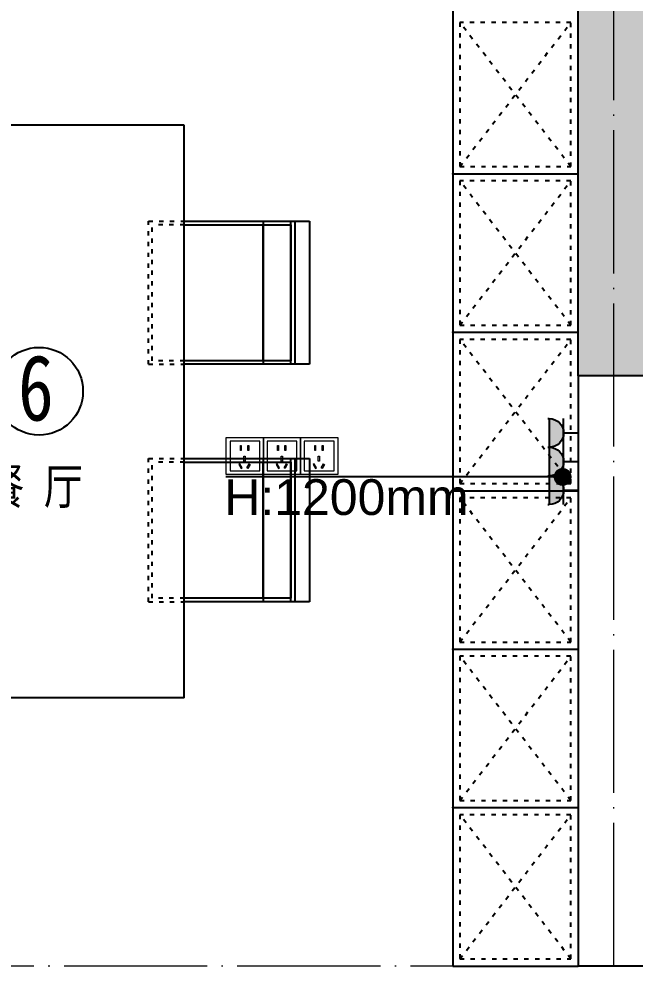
# Model space of a CAD drawing. Header units: inches. Extents: x 600 to 250244, y -404780 to 1000.
# Drawn here: x 109137 to 110858, y -280179 to -277531 of the extents above; entities that cross this region are included whole.
import ezdxf

# ---------------------------------------------------------------- set-up
doc = ezdxf.new("R2010")
doc.units = ezdxf.units.IN
doc.header["$MEASUREMENT"] = 0
doc.linetypes.add('ACAD_ISO03W100', pattern=[30, 12, -18])
doc.linetypes.add('DOTE', pattern=[2.42, 2, -0.2, 0.02, -0.2])
doc.layers.add('0000插座', color=1, linetype='Continuous', lineweight=25)
doc.layers.add('0000照明', color=241, linetype='Continuous', lineweight=25)
for name, color, linetype in [('D-ARCHI', 250, 'Continuous'), ('EVH 立面填充', 8, 'Continuous'), ('IBS-182-原建筑非承重墙', 150, 'Continuous'), ('IBS-200-原建筑承重墙柱', 200, 'Continuous'), ('IDS-040-固定高家具', 40, 'Continuous'), ('IFF-51-活动家具', 51, 'Continuous'), ('房间编号', 50, 'Continuous')]:
    doc.layers.add(name, color=color, linetype=linetype)
doc.styles.add('ARI', font='SimSun.ttf', dxfattribs={"width": 0.8, "height": 200})
doc.styles.add('HBA-DIMT', font='ARCHS.SHX', dxfattribs={"width": 0.8})
doc.styles.add('MtXpl_Arial_Unicode_', font='ARIALUNI.ttf')
doc.styles.get("Standard").update_dxf_attribs({"font": 'arial.ttf'})
doc.styles.add('宋体', font='SimSun.ttf', dxfattribs={"width": 0.8})
doc.dimstyles.new('HBA_40', dxfattribs={"dimscale": 50, "dimtxt": 2.5, "dimasz": 0.1, "dimexe": 2, "dimexo": 2.5, "dimgap": 0.6, "dimtad": 1, "dimdec": 0, "dimrnd": 5, "dimzin": 0, "dimtxsty": 'HBA-DIMT', "dimblk": 'HBA_DIMENSION_TICK', "dimblk1": 'HBA_DIMENSION_TICK', "dimblk2": 'HBA_DIMENSION_TICK', "dimcen": 0.125, "dimclrd": 44, "dimclre": 44, "dimclrt": 2, "dimadec": 0, "dimazin": 0, "dimtfac": 1, "dimtdec": 0, "dimtix": 1, "dimtmove": 1, "dimatfit": 3, "dimldrblk": 'HBA_Leader_Dot', "dimfxl": 0, "dimtvp": 1, "dimtfill": 1, "dimtolj": 1, "dimtzin": 0, "dimarcsym": 0})

# ---------------------------------------------------------------- blocks, each defined once
blk = doc.blocks.new('_LINKPT1')
blk.add_line((0, 0), (0, 0))
blk = doc.blocks.new('M_X23')
for p, q in [((-0.5, 1.05), (-0.5, 1)), ((-0.5, 1), (0.5, 1)), ((0.5, 1.05), (0.5, 1)), ((0.5, 0.5), (-0.5, 0.5)), ((0, 0.5), (0, 0))]:
    blk.add_line(p, q)
blk.add_arc((0, 1), 0.5, 180, 0)
for points in [[(0.433, 0.75), (-0.433, 0.75), (0.5, 1), (-0.5, 1)], [(0.25, 0.567), (-0.25, 0.567), (0.433, 0.75), (-0.433, 0.75)], [(0, 0.5), (0, 0.5), (0.25, 0.567), (-0.25, 0.567)]]:
    blk.add_solid(points)
blk.add_blockref('_LINKPT1', (0.001, 0))
at = {"width": 0.8, "flags": 9}
blk.add_attdef('A', (0, 0), '', height=0.00002, dxfattribs=at)
blk = doc.blocks.new('HBA_DIMENSION_TICK')
at = {"color": 0, "linetype": 'ByBlock'}
for p, q in [((-10, 0), (0, 0)), ((0, 0), (10, 0))]:
    blk.add_line(p, q, dxfattribs=at)
at = {"color": 50, "linetype": 'ByBlock'}
blk.add_solid([(-10, -7), (-7, -10), (7, 10), (10, 7)], dxfattribs=at)
blk = doc.blocks.new('HBA_Leader_Dot')
at = {"color": 0, "linetype": 'ByBlock'}
blk.add_line((-5, 0), (-10, 0), dxfattribs=at)
at = {"color": 0, "linetype": 'ByBlock', "const_width": 5}
blk.add_lwpolyline([(-2.5, 0, 1), (2.5, 0, 1)], format="xyb", close=True, dxfattribs=at)
blk = doc.blocks.new('h46jtr')
at = {"lineweight": 0}
for points in [[(4759.4, 50.76), (4763.7, 50.76), (4763.7, 46.46), (4759.4, 46.46)], [(4763.27, 50.33), (4759.83, 50.33), (4759.83, 46.89), (4763.27, 46.89)], [(4761.03, 49.83), (4761.14, 49.83), (4761.14, 49.26), (4761.03, 49.26)], [(4761.88, 49.83), (4762, 49.83), (4762, 49.26), (4761.88, 49.26)], [(4761.44, 48.58), (4761.59, 48.58), (4761.59, 48), (4761.44, 48)], [(4760.98, 47.68), (4760.86, 47.61), (4761.13, 47.16), (4761.24, 47.22)], [(4762.05, 47.68), (4762.16, 47.61), (4761.9, 47.16), (4761.79, 47.22)]]:
    blk.add_lwpolyline(points, close=True, dxfattribs=at)

msp = doc.modelspace()

# ---------------------------------------------------------------- hatches: boundary and pattern name
at = {"layer": 'EVH 立面填充'}
h = msp.add_hatch(color=256, dxfattribs=at)
h.dxf.hatch_style = 1
h.paths.add_polyline_path([(110698.7, -277078.6), (110698.7, -278528.6), (110918.7, -278528.6), (110918.7, -276838.6), (110488.7, -276838.6), (110488.7, -277078.6)])

# ---------------------------------------------------------------- linework, layer by layer
for p in [(110348.7, -277964.3), (110348.7, -278407.2), (110348.7, -278850), (110348.7, -279292.9), (110348.7, -279735.8)]:
    msp.add_point(p)
at = {"layer": 'D-ARCHI', "color": 251, "linetype": 'DOTE', "lineweight": 5, "ltscale": 200}
for p, q in [((110798.7, -280178.6), (110798.7, -272638.4)), ((116438.7, -280178.6), (96111.4, -280178.6))]:
    msp.add_line(p, q, dxfattribs=at)
at = {"layer": 'IBS-182-原建筑非承重墙'}
for p in [(110698.7, -278528.6), (111018.7, -280178.6)]:
    msp.add_line(p, (110698.7, -280178.6), dxfattribs=at)
at = {"layer": 'IBS-200-原建筑承重墙柱', "ltscale": 0.02}
for p, q in [((110698.7, -278528.6), (110698.7, -277078.6)), ((110918.7, -278528.6), (110698.7, -278528.6))]:
    msp.add_line(p, q, dxfattribs=at)
at = {"layer": 'IDS-040-固定高家具'}
for p, q in [((110348.7, -277078.6), (110348.7, -280178.6)), ((110348.7, -277964.3), (110698.7, -277964.3)), ((110348.7, -278407.2), (110698.7, -278407.2)), ((110348.7, -278850), (110698.7, -278850)), ((110348.7, -279292.9), (110698.7, -279292.9)), ((110348.7, -279735.8), (110698.7, -279735.8)), ((110348.7, -280178.6), (110698.7, -280178.6))]:
    msp.add_line(p, q, dxfattribs=at)
at = {"layer": 'IDS-040-固定高家具', "linetype": 'ACAD_ISO03W100'}
for p, q in [((110368.7, -277944.3), (110678.7, -277541.5)), ((110678.7, -277944.3), (110368.7, -277541.5)), ((110368.7, -278387.2), (110678.7, -277984.3)), ((110678.7, -278387.2), (110368.7, -277984.3)), ((110368.7, -278830), (110678.7, -278427.2)), ((110678.7, -278830), (110368.7, -278427.2)), ((110368.7, -279272.9), (110678.7, -278870)), ((110678.7, -279272.9), (110368.7, -278870)), ((110368.7, -279715.8), (110678.7, -279312.9)), ((110678.7, -279715.8), (110368.7, -279312.9)), ((110368.7, -280158.6), (110678.7, -279755.8)), ((110678.7, -280158.6), (110368.7, -279755.8))]:
    msp.add_line(p, q, dxfattribs=at)
for points in [[(110368.7, -277944.3), (110678.7, -277944.3), (110678.7, -277541.5), (110368.7, -277541.5)], [(110368.7, -278387.2), (110678.7, -278387.2), (110678.7, -277984.3), (110368.7, -277984.3)], [(110368.7, -278830), (110678.7, -278830), (110678.7, -278427.2), (110368.7, -278427.2)], [(110368.7, -279272.9), (110678.7, -279272.9), (110678.7, -278870), (110368.7, -278870)], [(110368.7, -279715.8), (110678.7, -279715.8), (110678.7, -279312.9), (110368.7, -279312.9)], [(110368.7, -280158.6), (110678.7, -280158.6), (110678.7, -279755.8), (110368.7, -279755.8)]]:
    msp.add_lwpolyline(points, close=True, dxfattribs=at)
at = {"layer": 'IFF-51-活动家具'}
for p, q in [((109598.7, -277828.6, 0), (108798.7, -277828.6, 0)), ((109598.7, -279428.6), (109598.7, -277828.6)), ((109598.7, -278096.8, 0), (109948.7, -278096.8, 0)), ((109598.7, -278106.8, 0), (109818.7, -278106.8, 0)), ((109818.7, -278096.8, 0), (109818.7, -278496.8, 0)), ((109818.7, -278106.8, 0), (109818.7, -278486.8, 0)), ((109818.7, -278486.8, 0), (109818.7, -278106.8, 0)), ((109818.7, -278106.8, 0), (109895.9, -278106.8, 0)), ((109895.9, -278496.8, 0), (109895.9, -278096.8, 0)), ((109895.9, -278106.8, 0), (109895.9, -278486.8, 0)), ((109908.7, -278496.8, 0), (109908.7, -278096.8, 0)), ((109908.7, -278096.8, 0), (109948.7, -278096.8, 0)), ((109948.7, -278096.8, 0), (109948.7, -278496.8, 0)), ((109818.7, -278486.8, 0), (109598.7, -278486.8, 0)), ((109948.7, -278496.8, 0), (109598.7, -278496.8, 0)), ((109895.9, -278486.8, 0), (109818.7, -278486.8, 0)), ((109948.7, -278496.8, 0), (109908.7, -278496.8, 0)), ((109598.7, -278760.4, 0), (109948.7, -278760.4, 0)), ((109598.7, -278770.4, 0), (109818.7, -278770.4, 0)), ((109818.7, -278760.4, 0), (109818.7, -279160.4, 0)), ((109818.7, -278770.4, 0), (109818.7, -279150.4, 0)), ((109818.7, -279150.4, 0), (109818.7, -278770.4, 0)), ((109818.7, -278770.4, 0), (109895.9, -278770.4, 0)), ((109895.9, -279160.4, 0), (109895.9, -278760.4, 0)), ((109895.9, -278770.4, 0), (109895.9, -279150.4, 0)), ((109908.7, -279160.4, 0), (109908.7, -278760.4, 0)), ((109908.7, -278760.4, 0), (109948.7, -278760.4, 0)), ((109948.7, -278760.4, 0), (109948.7, -279160.4, 0)), ((109818.7, -279150.4, 0), (109598.7, -279150.4, 0)), ((109948.7, -279160.4, 0), (109598.7, -279160.4, 0)), ((109895.9, -279150.4, 0), (109818.7, -279150.4, 0)), ((109948.7, -279160.4, 0), (109908.7, -279160.4, 0)), ((109598.7, -279428.6, 0), (108798.7, -279428.6, 0))]:
    msp.add_line(p, q, dxfattribs=at)
at = {"layer": 'IFF-51-活动家具', "linetype": 'ACAD_ISO03W100'}
for p, q in [((109498.7, -278496.8, 0), (109498.7, -278096.8, 0)), ((109498.7, -278096.8, 0), (109598.7, -278096.8, 0)), ((109508.7, -278486.8, 0), (109508.7, -278106.8, 0)), ((109598.7, -278106.8, 0), (109508.7, -278106.8, 0)), ((109498.7, -278496.8, 0), (109598.7, -278496.8, 0)), ((109598.7, -278486.8, 0), (109508.7, -278486.8, 0)), ((109498.7, -279160.4, 0), (109498.7, -278760.4, 0)), ((109498.7, -278760.4, 0), (109598.7, -278760.4, 0)), ((109508.7, -279150.4, 0), (109508.7, -278770.4, 0)), ((109598.7, -278770.4, 0), (109508.7, -278770.4, 0)), ((109498.7, -279160.4, 0), (109598.7, -279160.4, 0)), ((109598.7, -279150.4, 0), (109508.7, -279150.4, 0))]:
    msp.add_line(p, q, dxfattribs=at)
at = {"layer": '房间编号'}
msp.add_circle((109193.1, -278571.9), 122.5, dxfattribs=at)

# ---------------------------------------------------------------- block references
at = {"layer": '0000插座', "lineweight": 5, "xscale": -80.1239835984177, "yscale": 80.1239835984177, "zscale": 80.1239835984177, "rotation": 90}
for p in [(110698.7, -278688.5), (110698.7, -278768.6), (110698.7, -278848.7)]:
    msp.add_blockref('M_X23', p, dxfattribs=at)
at = {"layer": '0000插座', "color": 8, "lineweight": 5, "xscale": 24.14285714285714, "yscale": 24.14285714285714, "zscale": 24.14285714285714}
for p in [(-5189.5, -279926.5), (-5085.7, -279926.5), (-4981.9, -279926.5)]:
    msp.add_blockref('h46jtr', p, dxfattribs=at)

# ---------------------------------------------------------------- texts
at = {"layer": '0000插座', "insert": (109710.1, -278817.9), "char_height": 100, "width": 2800.572, "attachment_point": 1, "style": 'MtXpl_Arial_Unicode_'}
msp.add_mtext('H:1200mm', dxfattribs=at)
at = {"layer": '房间编号', "color": 8, "style": '宋体', "width": 0.8}
msp.add_text('餐 厅', height=100, dxfattribs=at).set_placement((109042.5, -278887.7))
at = {"layer": '房间编号', "insert": (109234, -278470.1), "char_height": 183.8, "width": 2606.465, "attachment_point": 3, "style": 'ARI'}
msp.add_mtext('6', dxfattribs=at)

# ---------------------------------------------------------------- leaders
at = {"layer": '0000照明'}
msp.add_leader([(110655.8, -278811.5), (109714.6, -278811.5)], dimstyle='HBA_40', override={"dimgap": 0.6, "dimtad": 0}, dxfattribs=at)

doc.saveas('drawing.dxf')
